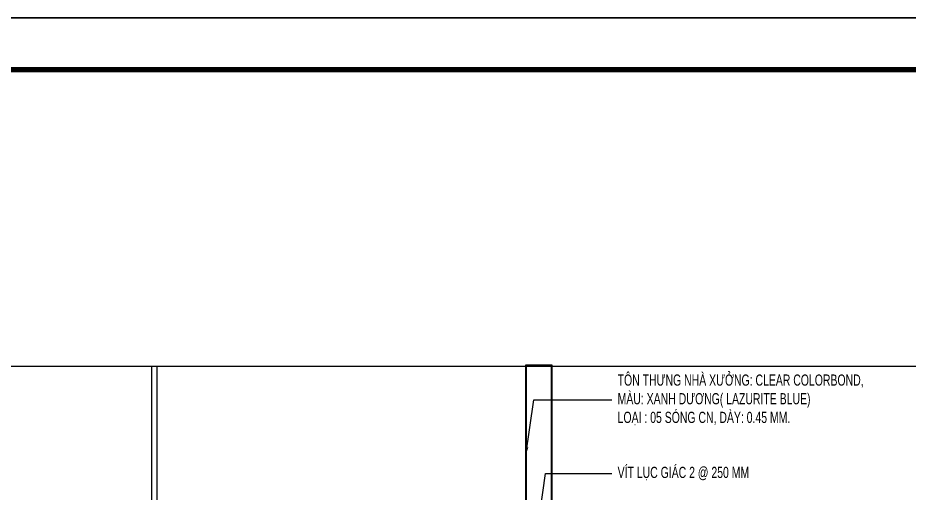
# Model space of a CAD drawing. Header units: inches. Extents: x 340055 to 349452, y -34649 to -30845.
# Drawn here: x 345801.6 to 346000.9, y -33454.9 to -33348.7 of the extents above; entities that cross this region are included whole.
import ezdxf

# ---------------------------------------------------------------- set-up
doc = ezdxf.new("R2010")
doc.units = ezdxf.units.IN
doc.header["$MEASUREMENT"] = 0
for name, color, linetype in [('2', 2, 'Continuous'), ('3', 3, 'Continuous'), ('8', 8, 'Continuous'), ('NET IN', 3, 'Continuous')]:
    doc.layers.add(name, color=color, linetype=linetype)
doc.layers.add('TL-TIILE BLOCK A2$0$TL-TITLE BLOCK 1', color=7, linetype='Continuous', lineweight=50)
doc.styles.add('ST1H', font='vnshxh.shx', dxfattribs={"width": 0.7})
doc.dimstyles.new('3', dxfattribs={"dimtxt": 3.5, "dimasz": 1.8, "dimexe": 1, "dimexo": 0, "dimgap": 1, "dimtad": 1, "dimdec": 0, "dimlfac": 3, "dimzin": 0, "dimdsep": 46, "dimtxsty": 'ST1H', "dimblk": 'OBLIQUE', "dimcen": 1, "dimdle": 1, "dimclrd": 8, "dimclre": 8, "dimclrt": 3, "dimadec": 0, "dimazin": 0, "dimtfac": 1, "dimtdec": 0, "dimtix": 1, "dimtofl": 0, "dimtmove": 1, "dimatfit": 3, "dimfxl": 0, "dimtolj": 1, "dimtzin": 0, "dimlwd": -1, "dimlwe": -1, "dimarcsym": 0})

# ---------------------------------------------------------------- blocks, each defined once
blk = doc.blocks.new('_Oblique')
at = {"color": 0, "linetype": 'ByBlock', "lineweight": -2}
blk.add_line((-0.5, -0.5), (0.5, 0.5), dxfattribs=at)
blk = doc.blocks.new('kt kien truc 1')
at = {"layer": 'Defpoints', "color": 8}
blk.add_lwpolyline([(0, 0), (594, 0), (594, 420), (0, 420)], close=True, dxfattribs=at)
at = {"layer": 'TL-TIILE BLOCK A2$0$TL-TITLE BLOCK 1', "const_width": 1}
blk.add_lwpolyline([(20, 10), (579, 10), (584, 15), (584, 405), (579, 410), (20, 410), (15, 405), (15, 15)], close=True, dxfattribs=at)

msp = doc.modelspace()

# ---------------------------------------------------------------- linework, layer by layer
at = {"color": 8}
msp.add_lwpolyline([(345576.3683, -33426.5398), (346145.7062, -33426.5398), (346145.7062, -33778.1197), (345576.3683, -33778.1197)], close=True, dxfattribs=at)
at = {"layer": '2', "color": 3, "ltscale": 0.3}
msp.add_lwpolyline([(345921.1145, -33473.1093), (345921.1144, -33426.3398), (345915.1146, -33426.3398), (345915.1145, -33473.1093)], close=True, dxfattribs=at)
msp.add_lwpolyline([(345920.9145, -33473.1093), (345920.9144, -33426.5398), (345915.3146, -33426.5398), (345915.3145, -33473.1093)], dxfattribs=at)
at = {"layer": '8'}
for p, q in [((345831.5184, -33778.1197), (345831.5184, -33426.5398)), ((345832.7184, -33778.1197), (345832.7184, -33426.5398))]:
    msp.add_line(p, q, dxfattribs=at)

# ---------------------------------------------------------------- leaders
at = {"color": 9}
for points in [[(345915.2233, -33446.4248), (345917.0008, -33434.1059), (345935.7358, -33434.1059)], [(345916.7363, -33470.6467), (345919.6328, -33450.572), (345935.7358, -33450.572)]]:
    msp.add_leader(points, dimstyle='3', override={"dimgap": 1, "dimtad": 0}, dxfattribs=at)

# ---------------------------------------------------------------- next in the draw order: texts
at = {"layer": '3', "char_height": 2.5, "attachment_point": 4, "style": 'ST1H', "bg_fill": 2}
for s, insert in [('\\A1;t«n TH¦NG nhµ x\xadëng: CLEAR COLORBOND,\\Pmµu: Xanh d\xad¬ng( Lazurite blue)\\PLo¹i : 05 SãNG CN, dµy: 0.45 mm.', (345935.7358, -33434.1059)), ('\\A1;vÝt lôc gi¸c 2 @ 250 mm', (345935.7358, -33450.572))]:
    msp.add_mtext(s, dxfattribs=dict(at, insert=insert))

# ---------------------------------------------------------------- next in the draw order: linework, layer by layer
at = {"layer": 'NET IN'}
msp.add_lwpolyline([(345556.1302, -33348.7137), (346244.9101, -33348.7137), (346244.9101, -33835.3143), (345556.1302, -33835.3143)], close=True, dxfattribs=at)

# ---------------------------------------------------------------- next in the draw order: block references
at = {"layer": '3', "xscale": 1.159562065285868, "yscale": 1.159562065285868, "zscale": 1.159562065285868}
msp.add_blockref('kt kien truc 1', (345556.1302, -33835.7298), dxfattribs=at)

doc.saveas('drawing.dxf')
